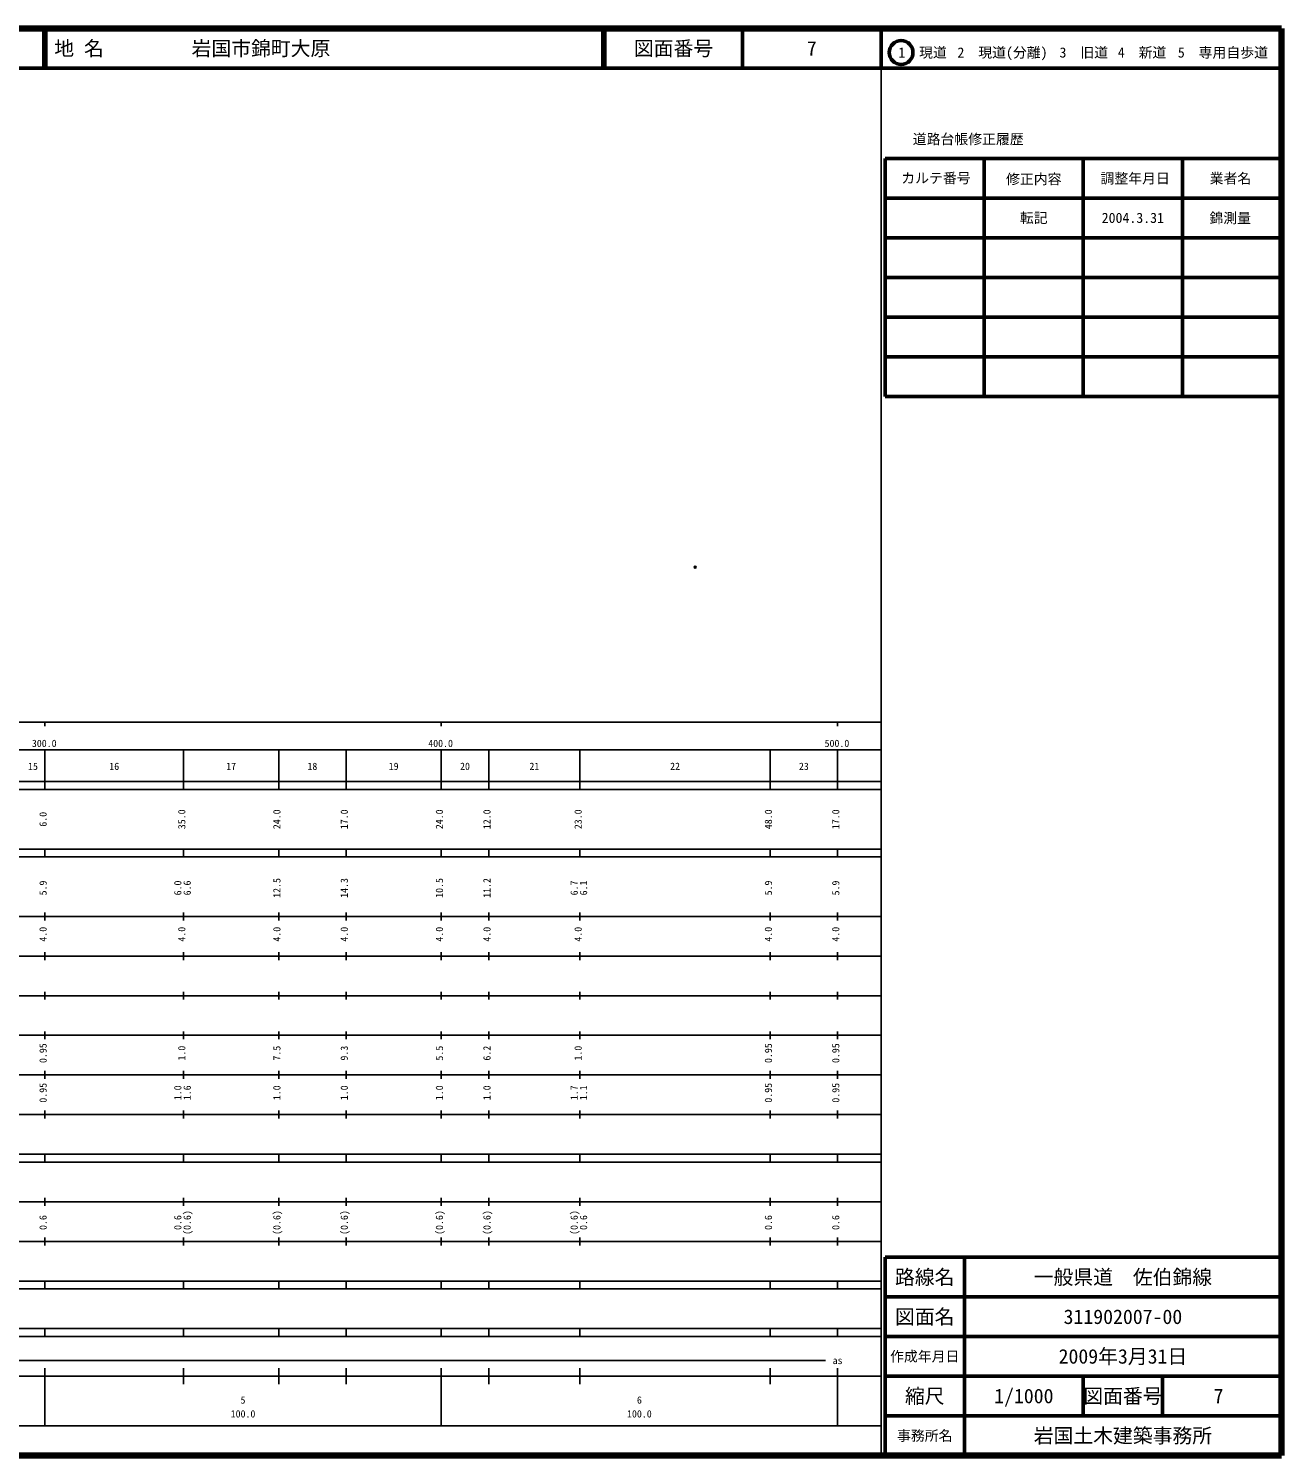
# Model space of a CAD drawing. Units: millimetres on the paper. Extents: x 40 to 680, y 20 to 380.
# Drawn here: x 363.9 to 680, y 20 to 380 of the extents above; entities that cross this region are included whole.
import ezdxf
from ezdxf.enums import TextEntityAlignment as Align

# ---------------------------------------------------------------- set-up
doc = ezdxf.new("R2010")
doc.units = ezdxf.units.MM
doc.header["$PDMODE"] = 32
doc.header["$PDSIZE"] = 0.5
doc.layers.add('M-OTRS', color=6, linetype='Continuous')
doc.layers.add('M-TTL-TXT', color=7, linetype='Continuous')
for name, color, linetype, lineweight in [('M-TTL', 2, 'Continuous', 140), ('M-TTL-BAND', 7, 'Continuous', 25), ('M-TTL-FRAM', 2, 'Continuous', 50), ('M-TTL-LINE', 7, 'Continuous', 50)]:
    doc.layers.add(name, color=color, linetype=linetype, lineweight=lineweight)
doc.styles.add('ＭＳ ゴシック', font='')
doc.styles.get('ＭＳ ゴシック').set_extended_font_data('MS Gothic')

msp = doc.modelspace()

# ---------------------------------------------------------------- linework, layer by layer
at = {"layer": 'M-OTRS'}
msp.add_point((532.072, 244.082), dxfattribs=at)
at = {"layer": 'M-TTL'}
for p, q in [((680, 380), (40, 380)), ((680, 20), (680, 380)), ((40, 20), (680, 20))]:
    msp.add_line(p, q, dxfattribs=at)
at = {"layer": 'M-TTL-BAND'}
for p, q in [((579, 20), (579, 370)), ((40, 205), (579, 205)), ((368, 205), (368, 204)), ((468, 205), (468, 204)), ((568, 205), (568, 204)), ((68, 198), (579, 198)), ((368, 188), (368, 198)), ((403, 188), (403, 198)), ((427, 188), (427, 198)), ((444, 188), (444, 198)), ((468, 188), (468, 198)), ((480, 188), (480, 198)), ((503, 188), (503, 198)), ((551, 188), (551, 198)), ((568, 188), (568, 198)), ((40, 190), (579, 190)), ((40, 188), (579, 188)), ((40, 173), (579, 173)), ((368, 171), (368, 173)), ((403, 171), (403, 173)), ((427, 171), (427, 173)), ((444, 171), (444, 173)), ((468, 171), (468, 173)), ((480, 171), (480, 173)), ((503, 171), (503, 173)), ((551, 171), (551, 173)), ((568, 171), (568, 173)), ((40, 171), (579, 171)), ((40, 156), (579, 156)), ((368, 155), (368, 157)), ((403, 155), (403, 157)), ((427, 155), (427, 157)), ((444, 155), (444, 157)), ((468, 155), (468, 157)), ((480, 155), (480, 157)), ((503, 155), (503, 157)), ((551, 155), (551, 157)), ((568, 155), (568, 157)), ((46, 146), (579, 146)), ((368, 145), (368, 147)), ((403, 145), (403, 147)), ((427, 145), (427, 147)), ((444, 145), (444, 147)), ((468, 145), (468, 147)), ((480, 145), (480, 147)), ((503, 145), (503, 147)), ((551, 145), (551, 147)), ((568, 145), (568, 147)), ((368, 135), (368, 137)), ((403, 135), (403, 137)), ((427, 135), (427, 137)), ((444, 135), (444, 137)), ((468, 135), (468, 137)), ((480, 135), (480, 137)), ((503, 135), (503, 137)), ((551, 135), (551, 137)), ((568, 135), (568, 137)), ((52, 136), (579, 136)), ((46, 126), (579, 126)), ((368, 125), (368, 127)), ((403, 125), (403, 127)), ((427, 125), (427, 127)), ((444, 125), (444, 127)), ((468, 125), (468, 127)), ((480, 125), (480, 127)), ((503, 125), (503, 127)), ((551, 125), (551, 127)), ((568, 125), (568, 127)), ((52, 116), (579, 116)), ((368, 115), (368, 117)), ((403, 115), (403, 117)), ((427, 115), (427, 117)), ((444, 115), (444, 117)), ((468, 115), (468, 117)), ((480, 115), (480, 117)), ((503, 115), (503, 117)), ((551, 115), (551, 117)), ((568, 115), (568, 117)), ((46, 106), (579, 106)), ((368, 105), (368, 107)), ((403, 105), (403, 107)), ((427, 105), (427, 107)), ((444, 105), (444, 107)), ((468, 105), (468, 107)), ((480, 105), (480, 107)), ((503, 105), (503, 107)), ((551, 105), (551, 107)), ((568, 105), (568, 107)), ((40, 96), (579, 96)), ((40, 94), (579, 94)), ((368, 94), (368, 96)), ((403, 94), (403, 96)), ((427, 94), (427, 96)), ((444, 94), (444, 96)), ((468, 94), (468, 96)), ((480, 94), (480, 96)), ((503, 94), (503, 96)), ((551, 94), (551, 96)), ((568, 94), (568, 96)), ((49, 84), (579, 84)), ((368, 83), (368, 85)), ((403, 83), (403, 85)), ((427, 83), (427, 85)), ((444, 83), (444, 85)), ((468, 83), (468, 85)), ((480, 83), (480, 85)), ((503, 83), (503, 85)), ((551, 83), (551, 85)), ((568, 83), (568, 85)), ((40, 74), (579, 74)), ((368, 73), (368, 75)), ((403, 73), (403, 75)), ((427, 73), (427, 75)), ((444, 73), (444, 75)), ((468, 73), (468, 75)), ((480, 73), (480, 75)), ((503, 73), (503, 75)), ((551, 73), (551, 75)), ((568, 73), (568, 75)), ((40, 64), (579, 64)), ((40, 62), (579, 62)), ((368, 62), (368, 64)), ((403, 62), (403, 64)), ((427, 62), (427, 64)), ((444, 62), (444, 64)), ((468, 62), (468, 64)), ((480, 62), (480, 64)), ((503, 62), (503, 64)), ((551, 62), (551, 64)), ((568, 62), (568, 64)), ((40, 52), (579, 52)), ((368, 50), (368, 52)), ((403, 50), (403, 52)), ((427, 50), (427, 52)), ((444, 50), (444, 52)), ((468, 50), (468, 52)), ((480, 50), (480, 52)), ((503, 50), (503, 52)), ((551, 50), (551, 52)), ((568, 50), (568, 52)), ((40, 50), (579, 50)), ((71, 44), (565, 44)), ((40, 40), (579, 40)), ((368, 27.5), (368, 42)), ((403, 38), (403, 42)), ((427, 38), (427, 42)), ((444, 38), (444, 42)), ((468, 27.5), (468, 42)), ((480, 38), (480, 42)), ((503, 38), (503, 42)), ((551, 38), (551, 42)), ((568, 27.5), (568, 42)), ((68, 27.5), (579, 27.5))]:
    msp.add_line(p, q, dxfattribs=at)
at = {"layer": 'M-TTL-FRAM'}
for p, q in [((580, 347.197), (580, 287.197)), ((580, 347.197), (680, 347.197)), ((580, 287.197), (680, 287.197)), ((680, 70), (580, 70)), ((580, 70), (580, 20))]:
    msp.add_line(p, q, dxfattribs=at)
at = {"layer": 'M-TTL-LINE'}
for p, q in [((367.75, 380), (367.75, 370)), ((368.25, 380), (368.25, 370)), ((508.747, 380), (508.747, 370)), ((509.247, 380), (509.247, 370)), ((543.997, 380), (543.997, 370)), ((579, 380), (579, 370)), ((40, 370), (680, 370)), ((605, 347.197), (605, 287.197)), ((630, 347.197), (630, 287.197)), ((655, 347.197), (655, 287.197)), ((580, 337.197), (680, 337.197)), ((580, 327.197), (680, 327.197)), ((580, 317.197), (680, 317.197)), ((580, 307.197), (680, 307.197)), ((580, 297.197), (680, 297.197)), ((600, 70), (600, 20)), ((680, 60), (580, 60)), ((680, 50), (580, 50)), ((680, 40), (580, 40)), ((630, 40), (630, 30)), ((650, 40), (650, 30)), ((680, 30), (580, 30))]:
    msp.add_line(p, q, dxfattribs=at)
msp.add_circle((584.031, 373.958), 3, dxfattribs=at)

# ---------------------------------------------------------------- texts
at = {"layer": 'M-TTL-BAND', "style": 'ＭＳ ゴシック'}
for s, p in [('300.0', (367.844, 198.195)), ('400.0', (467.844, 198.195)), ('500.0', (567.844, 198.195)), ('15', (365, 192.405)), ('16', (385.5, 192.405)), ('17', (415, 192.405)), ('18', (435.5, 192.405)), ('19', (456, 192.405)), ('20', (474, 192.405)), ('21', (491.5, 192.405)), ('22', (527, 192.405)), ('23', (559.5, 192.405)), ('as', (568, 42.5)), ('5', (418, 32.523)), ('6', (518, 32.523)), ('100.0', (418, 29.033)), ('100.0', (518, 29.033))]:
    msp.add_text(s, height=1.833, dxfattribs=at).set_placement(p, align=Align.BOTTOM_CENTER)
for s, p in [('6.0', (369, 180.5)), ('35.0', (404, 180.5)), ('24.0', (428, 180.5)), ('17.0', (445, 180.5)), ('24.0', (469, 180.5)), ('12.0', (481, 180.5)), ('23.0', (504, 180.5)), ('48.0', (552, 180.5)), ('17.0', (569, 180.5)), ('5.9', (369, 163.174)), ('6.0', (403, 163.174)), ('6.6', (405.37, 163.174)), ('12.5', (428, 163.174)), ('14.3', (445, 163.174)), ('10.5', (469, 163.174)), ('11.2', (481, 163.174)), ('6.7', (503, 163.174)), ('6.1', (505.37, 163.174)), ('5.9', (552, 163.174)), ('5.9', (569, 163.174)), ('4.0', (369, 151.5)), ('4.0', (404, 151.5)), ('4.0', (428, 151.5)), ('4.0', (445, 151.5)), ('4.0', (469, 151.5)), ('4.0', (481, 151.5)), ('4.0', (504, 151.5)), ('4.0', (552, 151.5)), ('4.0', (569, 151.5)), ('0.95', (369, 121.5)), ('1.0', (404, 121.5)), ('7.5', (428, 121.5)), ('9.3', (445, 121.5)), ('5.5', (469, 121.5)), ('6.2', (481, 121.5)), ('1.0', (504, 121.5)), ('0.95', (552, 121.5)), ('0.95', (569, 121.5)), ('0.95', (369, 111.5)), ('1.0', (403, 111.5)), ('1.6', (405.37, 111.5)), ('1.0', (428, 111.5)), ('1.0', (445, 111.5)), ('1.0', (469, 111.5)), ('1.0', (481, 111.5)), ('1.7', (503, 111.5)), ('1.1', (505.37, 111.5)), ('0.95', (552, 111.5)), ('0.95', (569, 111.5)), ('0.6', (369, 78.764)), ('0.6', (403, 78.764)), ('(0.6)', (405.37, 78.764)), ('(0.6)', (428, 78.764)), ('(0.6)', (445, 78.764)), ('(0.6)', (469, 78.764)), ('(0.6)', (481, 78.764)), ('(0.6)', (503, 78.764)), ('0.6', (505.37, 78.764)), ('0.6', (552, 78.764)), ('0.6', (569, 78.764))]:
    msp.add_text(s, height=1.833, rotation=90, dxfattribs=at).set_placement(p, align=Align.BOTTOM_CENTER)
at = {"layer": 'M-TTL-TXT', "style": 'ＭＳ ゴシック'}
for s, p in [('地 名', (370.38, 375)), ('岩国市錦町大原', (405.024, 375))]:
    msp.add_text(s, height=3.666, dxfattribs=at).set_placement(p, align=Align.MIDDLE_LEFT)
for s, height, p in [('図面番号', 3.666, (526.622, 375)), ('7', 3.666, (561.497, 375)), ('1\u3000現道', 2.566, (589.448, 373.958)), ('2\u3000現道(分離)', 2.566, (609.619, 373.958)), ('3\u3000旧道', 2.566, (630.121, 373.958)), ('4\u3000新道', 2.566, (644.824, 373.958)), ('5\u3000専用自歩道', 2.566, (665.228, 373.958)), ('道路台帳修正履歴', 2.566, (600.968, 352.113)), ('カルテ番号', 2.566, (592.839, 342.277)), ('修正内容', 2.566, (617.509, 342.023)), ('調整年月日', 2.566, (643.089, 342.197)), ('業者名', 2.566, (667.134, 342.197)), ('転記', 2.566, (617.5, 332.245)), ('2004.3.31', 2.566, (642.5, 332.245)), ('錦測量', 2.566, (667.077, 332.189)), ('路線名', 3.666, (590, 65)), ('路線名', 3.666, (590, 65)), ('一般県道\u3000佐伯錦線', 3.666, (640, 65)), ('図面名', 3.666, (590, 55)), ('図面名', 3.666, (590, 55)), ('311902007-00', 3.666, (640, 55)), ('2009年3月31日', 3.666, (640, 45)), ('作成年月日', 2.566, (590, 45)), ('作成年月日', 2.566, (590, 45)), ('縮尺', 3.666, (590, 35)), ('縮尺', 3.666, (590, 35)), ('1/1000', 3.666, (615, 35)), ('図面番号', 3.666, (640, 35)), ('図面番号', 3.666, (640, 35)), ('7', 3.666, (664.125, 35)), ('事務所名', 2.566, (590, 25)), ('事務所名', 2.566, (590, 25)), ('岩国土木建築事務所', 3.666, (640, 25))]:
    msp.add_text(s, height=height, dxfattribs=at).set_placement(p, align=Align.MIDDLE_CENTER)

doc.saveas('drawing.dxf')
